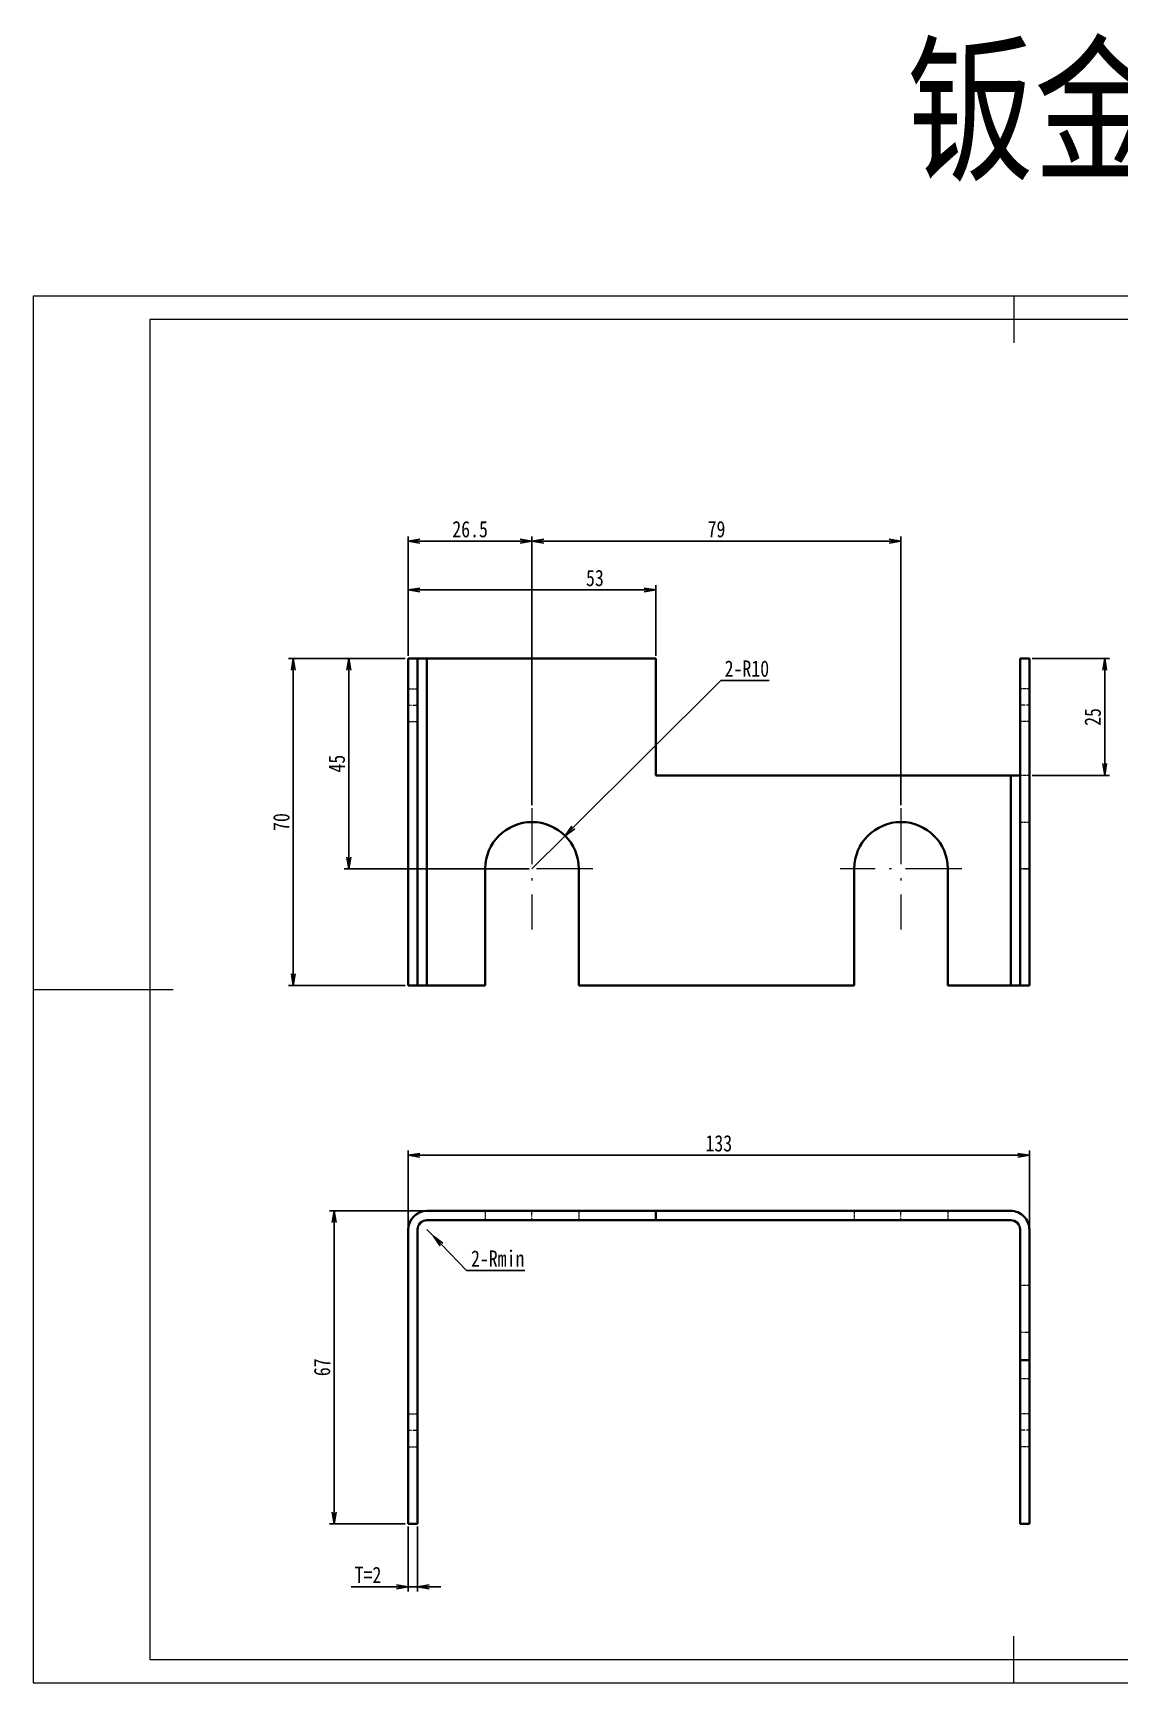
# Model space of a CAD drawing. Header units: millimetres. Extents: x -15766 to 80009, y -9701 to 15159.
# Drawn here: x -10485.3 to -10252.6, y 2838.5 to 3191.9 of the extents above; entities that cross this region are included whole.
import ezdxf

# ---------------------------------------------------------------- set-up
doc = ezdxf.new("R2010")
doc.units = ezdxf.units.MM
for name, pattern in [('CENTER-HOKUTO_1', [16, 13, -1, 1, -1]), ('DASHDOT', [18.5, 12, -3, 0.5, -3]), ('DASHED', [15, 12, -3]), ('HIDDEN-HOKUTO_1', [2, 1, -1])]:
    doc.linetypes.add(name, pattern=pattern)
doc.layers.get('DEFPOINTS').update_dxf_attribs({"lineweight": 18})
for name, color, linetype, lineweight in [('AM_7', 2, 'CENTER-HOKUTO_1', 18), ('AM_HID', 1, 'HIDDEN-HOKUTO_1', 18), ('AM_VIS', 7, 'Continuous', 18), ('CDRAFT0', 7, 'Continuous', 18), ('DIM', 253, 'Continuous', 20), ('title_frame', 7, 'Continuous', 18), ('word_dim', 9, 'Continuous', 18), ('粗实线层_1', 7, 'Continuous', 15)]:
    doc.layers.add(name, color=color, linetype=linetype, lineweight=lineweight)
doc.styles.add('DIM', font='', dxfattribs={"width": 0.8})
doc.styles.get('DIM').set_extended_font_data('NSimSun')
doc.dimstyles.new('1-1$0', dxfattribs={"dimtxt": 3.5, "dimasz": 2.5, "dimexe": 1, "dimexo": 0.625, "dimgap": 0.8, "dimtad": 1, "dimdsep": 46, "dimtxsty": 'DIM', "dimblk": 'OPEN', "dimcen": 0, "dimdle": 5, "dimclrd": 256, "dimclre": 256, "dimclrt": 3, "dimazin": 3, "dimtfac": 0.5, "dimtmove": 0, "dimatfit": 3, "dimldrblk": 'OPEN', "dimfxl": 0, "dimtolj": 1, "dimarcsym": 0})
doc.dimstyles.new('1-1$4', dxfattribs={"dimtxt": 3.5, "dimasz": 2.5, "dimexe": 1, "dimexo": 0.625, "dimgap": 0.8, "dimtad": 1, "dimtih": 1, "dimtoh": 1, "dimzin": 12, "dimdsep": 46, "dimtxsty": 'DIM', "dimblk": 'OPEN', "dimcen": 0, "dimdle": 5, "dimclrd": 256, "dimclre": 256, "dimclrt": 3, "dimazin": 3, "dimtfac": 0.5, "dimtmove": 0, "dimatfit": 3, "dimldrblk": 'OPEN', "dimfxl": 0, "dimtolj": 1, "dimarcsym": 0})

# ---------------------------------------------------------------- blocks, each defined once
blk = doc.blocks.new('*X1572')
at = {"layer": 'CDRAFT0'}
for p, q in [((420, 297), (0, 297)), ((0, 297), (0, 0)), ((420, 0), (420, 297)), ((0, 0), (420, 0))]:
    blk.add_line(p, q, dxfattribs=at)
at = {"layer": '粗实线层_1'}
for p, q in [((210, 297), (210, 287)), ((415, 292), (25, 292)), ((25, 292), (25, 5)), ((415, 5), (415, 292)), ((0, 148.5), (30, 148.5)), ((420, 148.5), (410, 148.5)), ((210, 0), (210, 10)), ((25, 5), (415, 5))]:
    blk.add_line(p, q, dxfattribs=at)
blk = doc.blocks.new('_OPEN')
at = {"color": 0, "linetype": 'ByBlock', "lineweight": -2}
for p, q in [((-1, 0.166667), (0, 0)), ((-1, -0.166667), (0, 0)), ((0, 0), (-1, 0))]:
    blk.add_line(p, q, dxfattribs=at)
blk = doc.blocks.new('*D1641')
at = {"layer": 'DEFPOINTS', "color": 0, "transparency": 16777216}
for p in [(-10420.85, 2939.6), (-10400.98, 2939.6), (-10404.98, 2872.6)]:
    blk.add_point(p, dxfattribs=at)
at = {"layer": 'word_dim', "linetype": 'Continuous', "lineweight": -2, "transparency": 16777216}
for p, q in [((-10401.61, 2939.6), (-10421.85, 2939.6)), ((-10420.85, 2875.1), (-10420.85, 2937.1)), ((-10405.61, 2872.6), (-10421.85, 2872.6))]:
    blk.add_line(p, q, dxfattribs=at)
at = {"layer": 'word_dim', "lineweight": -2, "transparency": 16777216, "xscale": 2.5, "yscale": 2.5, "zscale": 2.5}
for p, rotation in [((-10420.85, 2939.6), 90), ((-10420.85, 2872.6), 270)]:
    blk.add_blockref('_OPEN', p, dxfattribs=dict(at, rotation=rotation))
at = {"layer": 'word_dim', "color": 3, "transparency": 16777216, "insert": (-10423.4, 2906.1), "char_height": 3.5, "attachment_point": 5, "rotation": 90, "style": 'DIM'}
blk.add_mtext('\\A1;67', dxfattribs=at)
blk = doc.blocks.new('*D1642')
at = {"layer": 'DEFPOINTS', "color": 0, "transparency": 16777216}
for p in [(-10404.98, 2872.6), (-10402.98, 2872.6), (-10404.98, 2859.09)]:
    blk.add_point(p, dxfattribs=at)
at = {"layer": 'word_dim', "linetype": 'Continuous', "lineweight": -2, "transparency": 16777216}
for p, q in [((-10404.98, 2871.97), (-10404.98, 2858.09)), ((-10402.98, 2871.97), (-10402.98, 2858.09)), ((-10407.48, 2859.09), (-10417.2, 2859.09)), ((-10402.98, 2859.09), (-10404.98, 2859.09)), ((-10400.48, 2859.09), (-10397.98, 2859.09))]:
    blk.add_line(p, q, dxfattribs=at)
at = {"layer": 'word_dim', "lineweight": -2, "transparency": 16777216, "xscale": 2.5, "yscale": 2.5, "zscale": 2.5}
blk.add_blockref('_OPEN', (-10404.98, 2859.09), dxfattribs=at)
at = {"layer": 'word_dim', "lineweight": -2, "transparency": 16777216, "xscale": 2.5, "yscale": 2.5, "zscale": 2.5, "rotation": 180}
blk.add_blockref('_OPEN', (-10402.98, 2859.09), dxfattribs=at)
at = {"layer": 'word_dim', "color": 3, "transparency": 16777216, "insert": (-10413.59, 2861.64), "char_height": 3.5, "attachment_point": 5, "style": 'DIM'}
blk.add_mtext('\\A1;T=2', dxfattribs=at)
blk = doc.blocks.new('*D1643')
at = {"layer": 'DEFPOINTS', "color": 0, "transparency": 16777216}
for p in [(-10271.98, 2951.5), (-10404.98, 2935.6), (-10271.98, 2935.6)]:
    blk.add_point(p, dxfattribs=at)
at = {"layer": 'word_dim', "linetype": 'Continuous', "lineweight": -2, "transparency": 16777216}
for p, q in [((-10404.98, 2936.22), (-10404.98, 2952.5)), ((-10402.48, 2951.5), (-10274.48, 2951.5)), ((-10271.98, 2936.22), (-10271.98, 2952.5))]:
    blk.add_line(p, q, dxfattribs=at)
at = {"layer": 'word_dim', "lineweight": -2, "transparency": 16777216, "xscale": 2.5, "yscale": 2.5, "zscale": 2.5, "rotation": 180}
blk.add_blockref('_OPEN', (-10404.98, 2951.5), dxfattribs=at)
at = {"layer": 'word_dim', "lineweight": -2, "transparency": 16777216, "xscale": 2.5, "yscale": 2.5, "zscale": 2.5}
blk.add_blockref('_OPEN', (-10271.98, 2951.5), dxfattribs=at)
at = {"layer": 'word_dim', "color": 3, "transparency": 16777216, "insert": (-10338.48, 2954.05), "char_height": 3.5, "attachment_point": 5, "style": 'DIM'}
blk.add_mtext('\\A1;133', dxfattribs=at)
blk = doc.blocks.new('*D1644')
at = {"layer": 'DEFPOINTS', "color": 0, "transparency": 16777216}
for p in [(-10400.98, 2935.6), (-10399.59, 2934.17)]:
    blk.add_point(p, dxfattribs=at)
at = {"layer": 'word_dim', "linetype": 'Continuous', "lineweight": -2, "transparency": 16777216}
for p, q in [((-10400.98, 2935.6), (-10399.59, 2934.17)), ((-10392.47, 2926.83), (-10397.85, 2932.37)), ((-10380.01, 2926.83), (-10392.47, 2926.83))]:
    blk.add_line(p, q, dxfattribs=at)
at = {"layer": 'word_dim', "lineweight": -2, "transparency": 16777216, "xscale": 2.5, "yscale": 2.5, "zscale": 2.5, "rotation": 134.1638758384724}
blk.add_blockref('_OPEN', (-10399.59, 2934.17), dxfattribs=at)
at = {"layer": 'word_dim', "color": 3, "transparency": 16777216, "insert": (-10385.82, 2929.38), "char_height": 3.5, "attachment_point": 5, "style": 'DIM'}
blk.add_mtext('\\A1;2-Rmin', dxfattribs=at)
blk = doc.blocks.new('*D1645')
at = {"layer": 'DEFPOINTS', "color": 0, "transparency": 16777216}
for p in [(-10417.71, 3057.88), (-10404.98, 3057.88), (-10378.48, 3012.88)]:
    blk.add_point(p, dxfattribs=at)
at = {"layer": 'word_dim', "linetype": 'Continuous', "lineweight": -2, "transparency": 16777216}
for p, q in [((-10405.61, 3057.88), (-10418.71, 3057.88)), ((-10417.71, 3015.38), (-10417.71, 3055.38)), ((-10379.11, 3012.88), (-10418.71, 3012.88))]:
    blk.add_line(p, q, dxfattribs=at)
at = {"layer": 'word_dim', "lineweight": -2, "transparency": 16777216, "xscale": 2.5, "yscale": 2.5, "zscale": 2.5}
for p, rotation in [((-10417.71, 3057.88), 90), ((-10417.71, 3012.88), 270)]:
    blk.add_blockref('_OPEN', p, dxfattribs=dict(at, rotation=rotation))
at = {"layer": 'word_dim', "color": 3, "transparency": 16777216, "insert": (-10420.26, 3035.38), "char_height": 3.5, "attachment_point": 5, "rotation": 90, "style": 'DIM'}
blk.add_mtext('\\A1;45', dxfattribs=at)
blk = doc.blocks.new('*D1646')
at = {"layer": 'DEFPOINTS', "color": 0, "transparency": 16777216}
for p in [(-10404.98, 3057.88), (-10429.58, 2987.88), (-10404.98, 2987.88)]:
    blk.add_point(p, dxfattribs=at)
at = {"layer": 'word_dim', "linetype": 'Continuous', "lineweight": -2, "transparency": 16777216}
for p, q in [((-10405.61, 3057.88), (-10430.58, 3057.88)), ((-10429.58, 3055.38), (-10429.58, 2990.38)), ((-10405.61, 2987.88), (-10430.58, 2987.88))]:
    blk.add_line(p, q, dxfattribs=at)
at = {"layer": 'word_dim', "lineweight": -2, "transparency": 16777216, "xscale": 2.5, "yscale": 2.5, "zscale": 2.5}
for p, rotation in [((-10429.58, 3057.88), 90), ((-10429.58, 2987.88), 270)]:
    blk.add_blockref('_OPEN', p, dxfattribs=dict(at, rotation=rotation))
at = {"layer": 'word_dim', "color": 3, "transparency": 16777216, "insert": (-10432.13, 3022.88), "char_height": 3.5, "attachment_point": 5, "rotation": 90, "style": 'DIM'}
blk.add_mtext('\\A1;70', dxfattribs=at)
blk = doc.blocks.new('*D1647')
at = {"layer": 'DEFPOINTS', "color": 0, "transparency": 16777216}
for p in [(-10404.98, 3083.03), (-10404.98, 3057.88), (-10378.48, 3025.88)]:
    blk.add_point(p, dxfattribs=at)
at = {"layer": 'word_dim', "linetype": 'Continuous', "lineweight": -2, "transparency": 16777216}
for p, q in [((-10404.98, 3058.5), (-10404.98, 3084.03)), ((-10380.98, 3083.03), (-10402.48, 3083.03)), ((-10378.48, 3026.5), (-10378.48, 3084.03))]:
    blk.add_line(p, q, dxfattribs=at)
at = {"layer": 'word_dim', "lineweight": -2, "transparency": 16777216, "xscale": 2.5, "yscale": 2.5, "zscale": 2.5, "rotation": 180}
blk.add_blockref('_OPEN', (-10404.98, 3083.03), dxfattribs=at)
at = {"layer": 'word_dim', "lineweight": -2, "transparency": 16777216, "xscale": 2.5, "yscale": 2.5, "zscale": 2.5}
blk.add_blockref('_OPEN', (-10378.48, 3083.03), dxfattribs=at)
at = {"layer": 'word_dim', "color": 3, "transparency": 16777216, "insert": (-10391.73, 3085.58), "char_height": 3.5, "attachment_point": 5, "style": 'DIM'}
blk.add_mtext('\\A1;26.5', dxfattribs=at)
blk = doc.blocks.new('*D1648')
at = {"layer": 'DEFPOINTS', "color": 0, "transparency": 16777216}
for p in [(-10404.98, 3072.58), (-10404.98, 3057.88), (-10351.98, 3057.88)]:
    blk.add_point(p, dxfattribs=at)
at = {"layer": 'word_dim', "linetype": 'Continuous', "lineweight": -2, "transparency": 16777216}
for p, q in [((-10404.98, 3058.5), (-10404.98, 3073.58)), ((-10354.48, 3072.58), (-10402.48, 3072.58)), ((-10351.98, 3058.5), (-10351.98, 3073.58))]:
    blk.add_line(p, q, dxfattribs=at)
at = {"layer": 'word_dim', "lineweight": -2, "transparency": 16777216, "xscale": 2.5, "yscale": 2.5, "zscale": 2.5, "rotation": 180}
blk.add_blockref('_OPEN', (-10404.98, 3072.58), dxfattribs=at)
at = {"layer": 'word_dim', "lineweight": -2, "transparency": 16777216, "xscale": 2.5, "yscale": 2.5, "zscale": 2.5}
blk.add_blockref('_OPEN', (-10351.98, 3072.58), dxfattribs=at)
at = {"layer": 'word_dim', "color": 3, "transparency": 16777216, "insert": (-10365.01, 3075.13), "char_height": 3.5, "attachment_point": 5, "style": 'DIM'}
blk.add_mtext('\\A1;53', dxfattribs=at)
blk = doc.blocks.new('*D1649')
at = {"layer": 'DEFPOINTS', "color": 0, "transparency": 16777216}
for p in [(-10299.48, 3083.03), (-10378.48, 3025.88), (-10299.48, 3025.88)]:
    blk.add_point(p, dxfattribs=at)
at = {"layer": 'word_dim', "linetype": 'Continuous', "lineweight": -2, "transparency": 16777216}
for p, q in [((-10378.48, 3026.5), (-10378.48, 3084.03)), ((-10375.98, 3083.03), (-10301.98, 3083.03)), ((-10299.48, 3026.5), (-10299.48, 3084.03))]:
    blk.add_line(p, q, dxfattribs=at)
at = {"layer": 'word_dim', "lineweight": -2, "transparency": 16777216, "xscale": 2.5, "yscale": 2.5, "zscale": 2.5, "rotation": 180}
blk.add_blockref('_OPEN', (-10378.48, 3083.03), dxfattribs=at)
at = {"layer": 'word_dim', "lineweight": -2, "transparency": 16777216, "xscale": 2.5, "yscale": 2.5, "zscale": 2.5}
blk.add_blockref('_OPEN', (-10299.48, 3083.03), dxfattribs=at)
at = {"layer": 'word_dim', "color": 3, "transparency": 16777216, "insert": (-10338.98, 3085.58), "char_height": 3.5, "attachment_point": 5, "style": 'DIM'}
blk.add_mtext('\\A1;79', dxfattribs=at)
blk = doc.blocks.new('*D1650')
at = {"layer": 'DEFPOINTS', "color": 0, "transparency": 16777216}
for p in [(-10271.98, 3057.88), (-10255.87, 3057.88), (-10271.98, 3032.88)]:
    blk.add_point(p, dxfattribs=at)
at = {"layer": 'word_dim', "linetype": 'Continuous', "lineweight": -2, "transparency": 16777216}
for p, q in [((-10271.36, 3057.88), (-10254.87, 3057.88)), ((-10255.87, 3035.38), (-10255.87, 3055.38)), ((-10271.36, 3032.88), (-10254.87, 3032.88))]:
    blk.add_line(p, q, dxfattribs=at)
at = {"layer": 'word_dim', "lineweight": -2, "transparency": 16777216, "xscale": 2.5, "yscale": 2.5, "zscale": 2.5}
for p, rotation in [((-10255.87, 3057.88), 90), ((-10255.87, 3032.88), 270)]:
    blk.add_blockref('_OPEN', p, dxfattribs=dict(at, rotation=rotation))
at = {"layer": 'word_dim', "color": 3, "transparency": 16777216, "insert": (-10258.42, 3045.38), "char_height": 3.5, "attachment_point": 5, "rotation": 90, "style": 'DIM'}
blk.add_mtext('\\A1;25', dxfattribs=at)
blk = doc.blocks.new('*D1651')
at = {"layer": 'DEFPOINTS', "color": 0, "transparency": 16777216}
for p in [(-10371.4, 3019.94), (-10378.48, 3012.88)]:
    blk.add_point(p, dxfattribs=at)
at = {"layer": 'word_dim', "linetype": 'Continuous', "lineweight": -2, "transparency": 16777216}
for p, q in [((-10338.08, 3053.16), (-10369.63, 3021.7)), ((-10327.7, 3053.16), (-10338.08, 3053.16)), ((-10378.48, 3012.88), (-10371.4, 3019.94))]:
    blk.add_line(p, q, dxfattribs=at)
at = {"layer": 'word_dim', "lineweight": -2, "transparency": 16777216, "xscale": 2.5, "yscale": 2.5, "zscale": 2.5, "rotation": 224.9097511537544}
blk.add_blockref('_OPEN', (-10371.4, 3019.94), dxfattribs=at)
at = {"layer": 'word_dim', "color": 3, "transparency": 16777216, "insert": (-10332.47, 3055.71), "char_height": 3.5, "attachment_point": 5, "style": 'DIM'}
blk.add_mtext('\\A1;2-R10', dxfattribs=at)

msp = doc.modelspace()

# ---------------------------------------------------------------- linework, layer by layer
at = {"layer": 'AM_7', "color": 2, "linetype": 'DASHDOT', "lineweight": 13, "ltscale": 0.059985}
for p, q in [((-10405.18326, 3047.87825), (-10402.78385, 3047.87825)), ((-10274.18326, 3012.87825), (-10271.78385, 3012.87825)), ((-10274.18326, 2913.5999), (-10271.78385, 2913.5999)), ((-10405.18326, 2892.5999), (-10402.78385, 2892.5999))]:
    msp.add_line(p, q, dxfattribs=at)
at = {"layer": 'AM_7', "color": 2, "linetype": 'DASHDOT', "lineweight": 13, "ltscale": 0.060022}
for p, q in [((-10271.78336, 3047.87825), (-10274.18424, 3047.87825)), ((-10271.78336, 2892.5999), (-10274.18424, 2892.5999))]:
    msp.add_line(p, q, dxfattribs=at)
at = {"layer": 'AM_7', "color": 2, "linetype": 'DASHDOT', "lineweight": 13}
for p, q in [((-10378.48355, 3025.87825), (-10378.48355, 2999.87825)), ((-10299.48355, 3025.87825), (-10299.48355, 2999.87825)), ((-10365.48355, 3012.87825), (-10391.48355, 3012.87825)), ((-10286.48355, 3012.87825), (-10312.48355, 3012.87825))]:
    msp.add_line(p, q, dxfattribs=at)
at = {"layer": 'AM_7', "color": 2, "linetype": 'DASHDOT', "lineweight": 13, "ltscale": 0.059998}
for p, q in [((-10378.48355, 2937.39995), (-10378.48355, 2939.79985)), ((-10299.48355, 2937.39995), (-10299.48355, 2939.79985))]:
    msp.add_line(p, q, dxfattribs=at)
at = {"layer": 'AM_HID', "color": 1, "linetype": 'DASHED', "lineweight": 13}
for p, q in [((-10400.98355, 2987.87825), (-10400.98355, 3057.87825)), ((-10275.98355, 2987.87825), (-10275.98355, 3032.87825))]:
    msp.add_line(p, q, dxfattribs=at)
at = {"layer": 'AM_HID', "color": 1, "linetype": 'DASHED', "lineweight": 13, "ltscale": 0.05}
for p, q in [((-10404.98355, 3051.37825), (-10402.98355, 3051.37825)), ((-10271.98355, 3051.37825), (-10273.98355, 3051.37825)), ((-10404.98355, 3044.37825), (-10402.98355, 3044.37825)), ((-10271.98355, 3044.37825), (-10273.98355, 3044.37825)), ((-10271.98355, 3032.87825), (-10273.98355, 3032.87825)), ((-10273.98355, 3022.87825), (-10271.98355, 3022.87825)), ((-10271.98355, 3012.87825), (-10273.98355, 3012.87825)), ((-10271.98355, 3012.87825), (-10273.98355, 3012.87825)), ((-10388.48355, 2939.5999), (-10388.48355, 2937.5999)), ((-10368.48355, 2939.5999), (-10368.48355, 2937.5999)), ((-10309.48355, 2939.5999), (-10309.48355, 2937.5999)), ((-10289.48355, 2939.5999), (-10289.48355, 2937.5999)), ((-10271.98355, 2923.5999), (-10273.98355, 2923.5999)), ((-10271.98355, 2903.5999), (-10273.98355, 2903.5999)), ((-10404.98355, 2896.0999), (-10402.98355, 2896.0999)), ((-10271.98355, 2896.0999), (-10273.98355, 2896.0999)), ((-10404.98355, 2889.0999), (-10402.98355, 2889.0999)), ((-10271.98355, 2889.0999), (-10273.98355, 2889.0999))]:
    msp.add_line(p, q, dxfattribs=at)
at = {"layer": 'AM_VIS', "color": 7, "lineweight": 35}
for p, q in [((-10404.98355, 2987.87825), (-10404.98355, 3057.87825)), ((-10402.98355, 2987.87825), (-10402.98355, 3057.87825)), ((-10400.98355, 2987.87825), (-10400.98355, 3057.87825)), ((-10351.98355, 3057.87825), (-10400.98355, 3057.87825)), ((-10351.98355, 3057.87825), (-10351.98355, 3032.87825)), ((-10273.98355, 2987.87825), (-10273.98355, 3057.87825)), ((-10271.98355, 2987.87825), (-10271.98355, 3057.87825)), ((-10275.98355, 3032.87825), (-10351.98355, 3032.87825)), ((-10275.98355, 2987.87825), (-10275.98355, 3032.87825)), ((-10388.48355, 3012.87825), (-10388.48355, 2987.87825)), ((-10368.48355, 3012.87825), (-10368.48355, 2987.87825)), ((-10309.48355, 2987.87825), (-10309.48355, 3012.87825)), ((-10289.48355, 2987.87825), (-10289.48355, 3012.87825)), ((-10309.48355, 2987.87825), (-10368.48355, 2987.87825)), ((-10351.98355, 2939.5999), (-10400.98355, 2939.5999)), ((-10351.98355, 2937.5999), (-10400.98355, 2937.5999)), ((-10275.98355, 2939.5999), (-10351.98355, 2939.5999)), ((-10275.98355, 2937.5999), (-10351.98355, 2937.5999)), ((-10404.98355, 2935.5999), (-10404.98355, 2872.5999)), ((-10402.98355, 2935.5999), (-10402.98355, 2872.5999)), ((-10273.98355, 2935.5999), (-10273.98355, 2907.5999)), ((-10271.98355, 2935.5999), (-10271.98355, 2907.5999)), ((-10273.98355, 2907.5999), (-10273.98355, 2872.5999)), ((-10271.98355, 2907.5999), (-10271.98355, 2872.5999))]:
    msp.add_line(p, q, dxfattribs=at)
at = {"layer": 'AM_VIS', "color": 7, "lineweight": 35, "ltscale": 0.05}
for p, q in [((-10402.98355, 3057.87825), (-10404.98355, 3057.87825)), ((-10402.98355, 3057.87825), (-10400.98355, 3057.87825)), ((-10271.98355, 3057.87825), (-10273.98355, 3057.87825)), ((-10273.98355, 3032.87825), (-10275.98355, 3032.87825)), ((-10402.98355, 2987.87825), (-10404.98355, 2987.87825)), ((-10402.98355, 2987.87825), (-10400.98355, 2987.87825)), ((-10275.98355, 2987.87825), (-10273.98355, 2987.87825)), ((-10271.98355, 2987.87825), (-10273.98355, 2987.87825)), ((-10351.98355, 2939.5999), (-10351.98355, 2937.5999)), ((-10271.98355, 2907.5999), (-10273.98355, 2907.5999)), ((-10402.98355, 2872.5999), (-10404.98355, 2872.5999)), ((-10271.98355, 2872.5999), (-10273.98355, 2872.5999))]:
    msp.add_line(p, q, dxfattribs=at)
at = {"layer": 'AM_VIS', "color": 7, "lineweight": 35, "ltscale": 0.3125}
msp.add_line((-10388.48355, 2987.87825), (-10400.98355, 2987.87825), dxfattribs=at)
at = {"layer": 'AM_VIS', "color": 7, "lineweight": 35, "ltscale": 0.3375}
msp.add_line((-10275.98355, 2987.87825), (-10289.48355, 2987.87825), dxfattribs=at)
at = {"layer": 'AM_VIS', "color": 7, "lineweight": 35}
for centre, radius, start, end in [((-10378.48355, 3012.87825), 10, 0.0000103, 180.0000087), ((-10299.48355, 3012.87825), 10, 0.0000103, 180.0000087), ((-10400.98355, 2935.5999), 4, 90.0000025, 179.999995), ((-10400.98355, 2935.5999), 2, 90.0000025, 180.000005), ((-10275.98355, 2935.5999), 4, 360, 90.0000025), ((-10275.98355, 2935.5999), 2, 0, 90.0000025)]:
    msp.add_arc(centre, radius, start, end, dxfattribs=at)

# ---------------------------------------------------------------- block references
at = {"layer": 'title_frame'}
msp.add_blockref('*X1572', (-10485.30978, 2838.48453), dxfattribs=at)

# ---------------------------------------------------------------- texts
at = {"layer": 'DIM', "insert": (-10298.26651, 3187.91608), "char_height": 25, "width": 104.980501, "attachment_point": 1, "style": 'DIM'}
msp.add_mtext('{\\C3;钣金}', dxfattribs=at)

# ---------------------------------------------------------------- dimensions: what is measured, and where the dimension line sits
at = {"layer": 'word_dim', "color": 3, "true_color": 0x00ff00}
for base, p1, p2, picture, middle in [((-10404.98355, 3083.03294), (-10378.48355, 3025.87825), (-10404.98355, 3057.87825), '*D1647', (-10391.73355, 3085.58294)), ((-10299.48355, 3083.03294), (-10378.48355, 3025.87825), (-10299.48355, 3025.87825), '*D1649', (-10338.98355, 3085.58294)), ((-10271.98355, 2951.50155), (-10404.98355, 2935.5999), (-10271.98355, 2935.5999), '*D1643', (-10338.48355, 2954.05155))]:
    dim = msp.add_linear_dim(base=base, p1=p1, p2=p2, dimstyle='1-1$0', dxfattribs=at)
    dim.commit()
    dim.dimension.update_dxf_attribs({"geometry": picture, "text_midpoint": middle})
dim = msp.add_linear_dim(base=(-10404.98355, 3072.58398), p1=(-10351.98355, 3057.87825), p2=(-10404.98355, 3057.87825), dimstyle='1-1$0', dxfattribs=at)
dim.commit()
dim.dimension.update_dxf_attribs({"geometry": '*D1648', "text_midpoint": (-10365.00569, 3072.58398), "dimtype": 160})
for base, p1, p2, picture, middle in [((-10429.58067, 2987.87825), (-10404.98355, 3057.87825), (-10404.98355, 2987.87825), '*D1646', (-10432.13067, 3022.87825)), ((-10417.71206, 3057.87825), (-10378.48355, 3012.87825), (-10404.98355, 3057.87825), '*D1645', (-10420.26206, 3035.37825)), ((-10255.87429, 3057.87825), (-10271.98355, 3032.87825), (-10271.98355, 3057.87825), '*D1650', (-10258.42429, 3045.37825)), ((-10420.85347, 2939.5999), (-10404.98355, 2872.5999), (-10400.98355, 2939.5999), '*D1641', (-10423.40347, 2906.0999))]:
    dim = msp.add_linear_dim(base=base, p1=p1, p2=p2, angle=90, dimstyle='1-1$0', dxfattribs=at)
    dim.commit()
    dim.dimension.update_dxf_attribs({"geometry": picture, "text_midpoint": middle})
dim = msp.add_radius_dim(center=(-10378.48355, 3012.87825), mpoint=(-10371.40136, 3019.93817), dimstyle='1-1$4', override={"dimpost": '2-R<>'}, dxfattribs=at)
dim.commit()
dim.dimension.update_dxf_attribs({"geometry": '*D1651', "text_midpoint": (-10332.47328, 3053.1592), "dimtype": 164})
dim = msp.add_radius_dim(center=(-10400.98355, 2935.5999), mpoint=(-10399.59013, 2934.1652), text='2-Rmin', dimstyle='1-1$4', dxfattribs=at)
dim.commit()
dim.dimension.update_dxf_attribs({"geometry": '*D1644', "text_midpoint": (-10385.82397, 2926.83049), "dimtype": 164})
dim = msp.add_linear_dim(base=(-10404.98355, 2859.09162), p1=(-10402.98355, 2872.5999), p2=(-10404.98355, 2872.5999), dimstyle='1-1$0', override={"dimpost": 'T=<>'}, dxfattribs=at)
dim.commit()
dim.dimension.update_dxf_attribs({"geometry": '*D1642', "text_midpoint": (-10413.59133, 2861.64162)})

doc.saveas('drawing.dxf')
